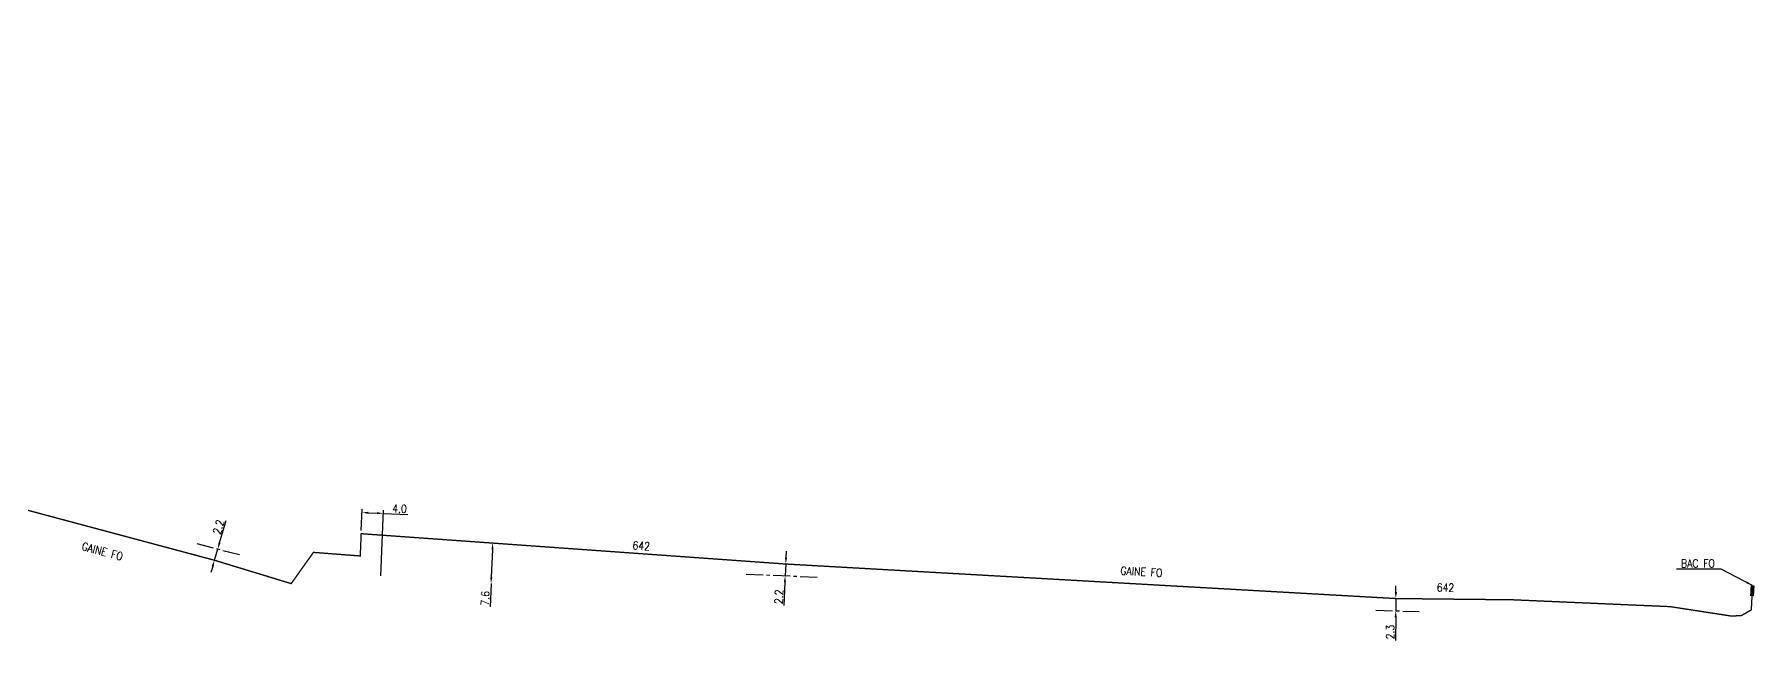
# Model space of a CAD drawing. Header units: millimetres. Extents: x 176014 to 176659, y 162887 to 163000.
# Drawn here: x 176336.1 to 176658.6, y 162886.6 to 163000.1 of the extents above; entities that cross this region are included whole.
import ezdxf
from ezdxf.enums import TextEntityAlignment as Align

# ---------------------------------------------------------------- set-up
doc = ezdxf.new("R2010")
doc.units = ezdxf.units.MM
doc.header["$PDMODE"] = 34
doc.linetypes.add('CENTER', pattern=[50.8, 31.75, -6.35, 6.35, -6.35])
doc.linetypes.add('O_GAINE', pattern=[2000, 1000, 1000])
doc.layers.get('0').update_dxf_attribs({"linetype": 'CONTINUOUS'})
doc.layers.get('Defpoints').update_dxf_attribs({"linetype": 'CONTINUOUS'})
doc.layers.add('O_100', color=6, linetype='O_GAINE')
doc.layers.add('O_300', color=7, linetype='CONTINUOUS')
doc.styles.get("Standard").update_dxf_attribs({"font": 'romans.shx', "width": 0.85})
doc.dimstyles.get("Standard").update_dxf_attribs({"dimtxt": 1.5, "dimasz": 1.2, "dimexe": 0.625, "dimexo": 0.625, "dimgap": 0.25, "dimtad": 1, "dimdec": 1, "dimzin": 0, "dimdsep": 46, "dimtxsty": 'Standard', "dimcen": -0.5, "dimadec": 0, "dimazin": 0, "dimtfac": 1, "dimtdec": 1, "dimtmove": 0, "dimatfit": 3, "dimfxl": 1, "dimtolj": 1, "dimtzin": 0, "dimarcsym": 0})

# ---------------------------------------------------------------- blocks, each defined once
blk = doc.blocks.new('*D4')
at = {"layer": 'Defpoints', "color": 0, "linetype": 'Continuous'}
for p in [(176370.48, 162903.72), (176370.48, 162903.72), (176369.86, 162901.61)]:
    blk.add_point(p, dxfattribs=at)
at = {"layer": 'O_100', "color": 0, "linetype": 'Continuous', "lineweight": -2}
for p, q in [((176370.81, 162904.87), (176372.03, 162909.07)), ((176369.86, 162901.61), (176370.48, 162903.72)), ((176369.53, 162900.46), (176369.19, 162899.3))]:
    blk.add_line(p, q, dxfattribs=at)
at = {"layer": 'O_100', "color": 0, "linetype": 'Continuous'}
for points in [[(176370.62, 162904.93), (176371, 162904.82), (176370.48, 162903.72)], [(176369.33, 162900.51), (176369.72, 162900.4), (176369.86, 162901.61)]]:
    blk.add_solid(points, dxfattribs=at)
at = {"layer": 'O_100', "color": 0, "linetype": 'Continuous', "insert": (176370.63, 162907.83), "char_height": 1.5, "attachment_point": 5, "rotation": 73.769}
blk.add_mtext('\\A1;2.2', dxfattribs=at)
blk = doc.blocks.new('*D5')
at = {"layer": 'Defpoints', "color": 0, "linetype": 'Continuous'}
for p in [(176401.53, 162910.38), (176397.37, 162906.58), (176401.03, 162898.07)]:
    blk.add_point(p, dxfattribs=at)
at = {"layer": 'O_100', "color": 0, "linetype": 'Continuous', "lineweight": -2}
for p, q in [((176397.4, 162907.2), (176397.56, 162911.17)), ((176398.73, 162910.5), (176400.33, 162910.43)), ((176401.05, 162898.7), (176401.56, 162911.01)), ((176401.53, 162910.38), (176406.12, 162910.2))]:
    blk.add_line(p, q, dxfattribs=at)
at = {"layer": 'O_100', "color": 0, "linetype": 'Continuous'}
for points in [[(176398.74, 162910.7), (176398.73, 162910.3), (176397.54, 162910.55)], [(176400.34, 162910.63), (176400.33, 162910.23), (176401.53, 162910.38)]]:
    blk.add_solid(points, dxfattribs=at)
at = {"layer": 'O_100', "color": 0, "linetype": 'Continuous', "insert": (176404.57, 162911.26), "char_height": 1.5, "attachment_point": 5, "rotation": 357.6585}
blk.add_mtext('\\A1;4.0', dxfattribs=at)
blk = doc.blocks.new('*D6')
at = {"layer": 'Defpoints', "color": 0, "linetype": 'Continuous'}
for p in [(176422.03, 162904.82), (176421.72, 162897.23), (176421.72, 162897.23)]:
    blk.add_point(p, dxfattribs=at)
at = {"layer": 'O_100', "color": 0, "linetype": 'Continuous', "lineweight": -2}
for p, q in [((176421.98, 162903.62), (176421.77, 162898.42)), ((176421.72, 162897.23), (176421.54, 162892.86))]:
    blk.add_line(p, q, dxfattribs=at)
at = {"layer": 'O_100', "color": 0, "linetype": 'Continuous'}
for points in [[(176421.78, 162903.63), (176422.18, 162903.61), (176422.03, 162904.82)], [(176421.57, 162898.43), (176421.97, 162898.42), (176421.72, 162897.23)]]:
    blk.add_solid(points, dxfattribs=at)
at = {"layer": 'O_100', "color": 0, "linetype": 'Continuous', "insert": (176420.61, 162894.48), "char_height": 1.5, "attachment_point": 5, "rotation": 87.6618}
blk.add_mtext('\\A1;7.6', dxfattribs=at)
blk = doc.blocks.new('*D7')
at = {"layer": 'Defpoints', "color": 0, "linetype": 'Continuous'}
for p in [(176476.97, 162900.9), (176476.86, 162898.7), (176476.86, 162898.7)]:
    blk.add_point(p, dxfattribs=at)
at = {"layer": 'O_100', "color": 0, "linetype": 'Continuous', "lineweight": -2}
for p, q in [((176477.02, 162902.1), (176477.08, 162903.3)), ((176476.97, 162900.9), (176476.86, 162898.7)), ((176476.8, 162897.5), (176476.6, 162893.14))]:
    blk.add_line(p, q, dxfattribs=at)
at = {"layer": 'O_100', "color": 0, "linetype": 'Continuous'}
for points in [[(176476.82, 162902.11), (176477.22, 162902.09), (176476.97, 162900.9)], [(176476.6, 162897.51), (176477, 162897.49), (176476.86, 162898.7)]]:
    blk.add_solid(points, dxfattribs=at)
at = {"layer": 'O_100', "color": 0, "linetype": 'Continuous', "insert": (176475.67, 162894.77), "char_height": 1.5, "attachment_point": 5, "rotation": 87.2762}
blk.add_mtext('\\A1;2.2', dxfattribs=at)
blk = doc.blocks.new('*D8')
at = {"layer": 'Defpoints', "color": 0, "linetype": 'Continuous'}
for p in [(176591.35, 162894.43), (176591.33, 162892.13), (176591.33, 162892.13)]:
    blk.add_point(p, dxfattribs=at)
at = {"layer": 'O_100', "color": 0, "linetype": 'Continuous', "lineweight": -2}
for p, q in [((176591.36, 162895.63), (176591.37, 162896.83)), ((176591.35, 162894.43), (176591.33, 162892.13)), ((176591.32, 162890.93), (176591.28, 162886.56))]:
    blk.add_line(p, q, dxfattribs=at)
at = {"layer": 'O_100', "color": 0, "linetype": 'Continuous'}
for points in [[(176591.16, 162895.63), (176591.56, 162895.63), (176591.35, 162894.43)], [(176591.12, 162890.93), (176591.52, 162890.93), (176591.33, 162892.13)]]:
    blk.add_solid(points, dxfattribs=at)
at = {"layer": 'O_100', "color": 0, "linetype": 'Continuous', "insert": (176590.29, 162888.15), "char_height": 1.5, "attachment_point": 5, "rotation": 89.4904}
blk.add_mtext('\\A1;2.3', dxfattribs=at)
blk = doc.blocks.new('O_300_01')
at = {"color": 0, "linetype": 'Continuous'}
blk.add_solid([(-1, 0.75), (-1, 0), (1, 0.75), (1, 0)], dxfattribs=at)
at = {"color": 0, "linetype": 'Continuous', "width": 0.75, "flags": 3}
for tag, p in [('DEF_COUP', (0, -6.75)), ('DEF_LEG', (0, -4.25)), ('DEF_TYPE', (0, -9.25))]:
    blk.add_attdef(tag, text='', height=1.2, dxfattribs=at).set_placement(p, align=Align.MIDDLE)

msp = doc.modelspace()

# ---------------------------------------------------------------- linework, layer by layer
at = {"layer": 'O_100', "flags": 128}
msp.add_lwpolyline([(176658.13, 162894.89, 0.25, 0.25, 0), (176657.99, 162892.32, 0.25, 0.25, 0), (176656.15, 162891.24, 0.25, 0.25, 0), (176654.24, 162891.15, 0.25, 0.25, 0), (176642.75, 162892.92, 0.25, 0.25, 0), (176632.94, 162893.34, 0.25, 0.25, 0), (176613.24, 162894.2, 0.25, 0.25, 0), (176591.35, 162894.43, 0.25, 0.25, 0), (176476.97, 162900.9, 0.25, 0.25, 0), (176422.03, 162904.82, 0.25, 0.25, 0), (176397.37, 162906.58, 0.25, 0.25, 0), (176397.2, 162902.41, 0.25, 0.25, 0), (176388.42, 162903.08, 0.25, 0.25, 0), (176384.25, 162897.23, 0.25, 0.25, 0), (176369.86, 162901.61, 0.25, 0.25, 0), (176321.3, 162914.6, 0.25, 0.25, 0), (176291.68, 162925.07, 0.25, 0.25, 0), (176273.5, 162932.35, 0.25, 0.25, 0), (176130.92, 162970.25, 0.25, 0.25, 0), (176031.1, 162995.83, 0.25, 0.25, 0), (176013.73, 163000, 0, 0, 0)], format="xyseb", dxfattribs=at)
at = {"layer": 'O_100', "color": 7, "linetype": 'CENTER', "ltscale": 0.1, "flags": 128}
for points in [[(176366.55, 162904.74), (176374.6, 162902.64)], [(176469.55, 162899.02), (176483.42, 162898.41)], [(176587.57, 162892.25), (176595.75, 162891.98)]]:
    msp.add_lwpolyline(points, dxfattribs=at)

# ---------------------------------------------------------------- block references
at = {"layer": 'O_300', "rotation": 86.88784870621969}
msp.add_blockref('O_300_01', (176658.56, 162895.87), dxfattribs=at)

# ---------------------------------------------------------------- texts
at = {"layer": 'O_100', "linetype": 'Continuous', "width": 0.85}
for rotation, p in [(345.0237, (176348.85, 162903.27)), (356.7627, (176543.65, 162899.46))]:
    msp.add_text('GAINE FO', height=1.5, rotation=rotation, dxfattribs=at).set_placement(p, align=Align.MIDDLE)
for rotation, p in [(355.9185, (176448.19, 162903.68)), (359.3959, (176599.01, 162895.75))]:
    msp.add_text('642', height=1.5, rotation=rotation, dxfattribs=at).set_placement(p)
at = {"layer": 'O_300', "linetype": 'Continuous', "insert": (176651.16, 162900.27), "char_height": 1.5, "attachment_point": 9}
msp.add_mtext('BAC FO', dxfattribs=at)

# ---------------------------------------------------------------- dimensions: what is measured, and where the dimension line sits
at = {"layer": 'O_100', "linetype": 'Continuous'}
for base, p1, p2, angle, picture, middle in [((176370.48, 162903.72), (176369.86, 162901.61), (176370.48, 162903.72), 253.769, '*D4', (176371.59, 162907.55)), ((176401.53, 162910.38), (176397.37, 162906.58), (176401.03, 162898.07), 177.6585, '*D5', (176404.53, 162910.26)), ((176421.72, 162897.23), (176422.03, 162904.82), (176421.72, 162897.23), 87.6618, '*D6', (176421.61, 162894.44)), ((176476.86, 162898.7), (176476.97, 162900.9), (176476.86, 162898.7), 87.2762, '*D7', (176476.67, 162894.72)), ((176591.33, 162892.13), (176591.35, 162894.43), (176591.33, 162892.13), 89.4904, '*D8', (176591.29, 162888.14))]:
    dim = msp.add_linear_dim(base=base, p1=p1, p2=p2, angle=angle, dimstyle='Standard', dxfattribs=at)
    dim.commit()
    dim.dimension.update_dxf_attribs({"geometry": picture, "text_midpoint": middle, "dimtype": 160})

# ---------------------------------------------------------------- leaders
at = {"layer": 'O_300', "linetype": 'Continuous', "annotation_type": 0, "has_hookline": 1, "hookline_direction": 1, "text_width": 6.92}
msp.add_leader([(176658.24, 162896.89), (176652.32, 162899.93), (176651.12, 162899.93)], dimstyle='Standard', override={"dimgap": 0.25, "dimtad": 1}, dxfattribs=at)

doc.saveas('drawing.dxf')
